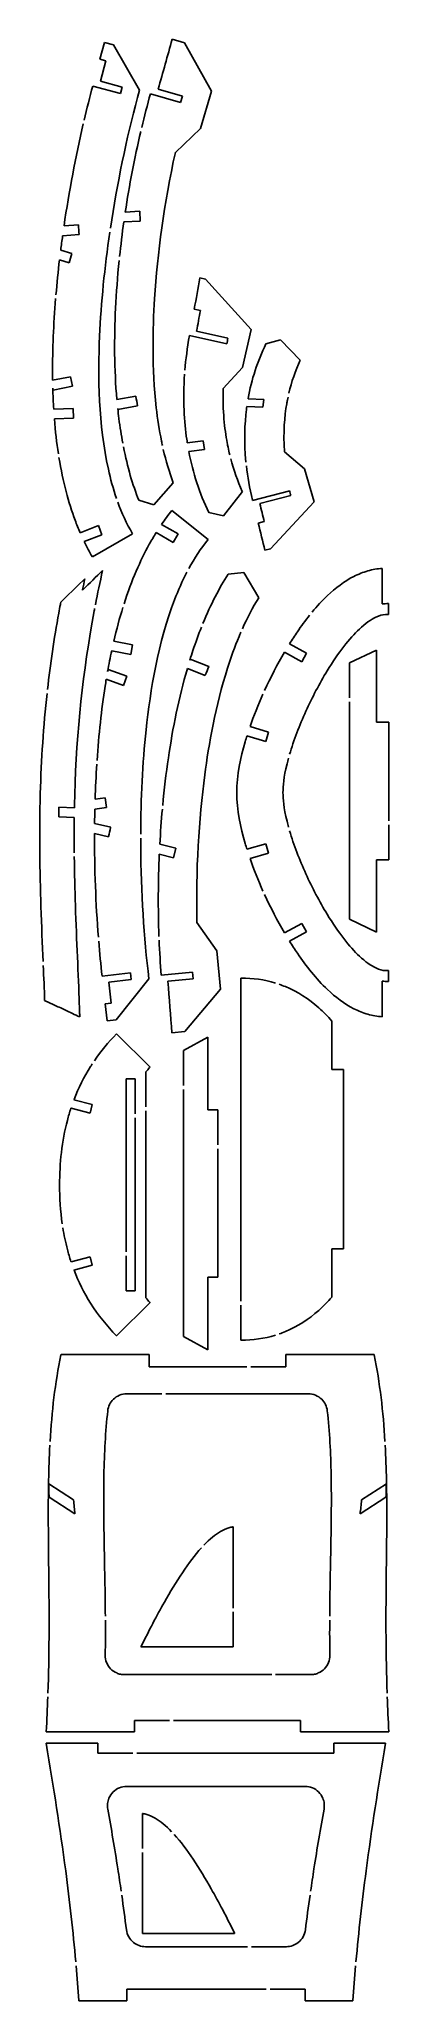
# Model space of a CAD drawing. Header units: millimetres. Extents: x 2 to 92, y 4 to 508.
import ezdxf

# ---------------------------------------------------------------- set-up
doc = ezdxf.new("R2010")
doc.units = ezdxf.units.MM
doc.layers.get('0').update_dxf_attribs({"linetype": 'CONTINUOUS'})

msp = doc.modelspace()

# ---------------------------------------------------------------- linework, layer by layer
for p, q in [((18.91, 507.12), (17.76, 502.83)), ((21.22, 506.5), (18.91, 507.12)), ((27.94, 494.85), (21.22, 506.5)), ((39.57, 507), (36.37, 507.95)), ((46.48, 494.57), (39.57, 507)), ((19.3, 502.41), (17.76, 502.83)), ((17.89, 497.16), (19.3, 502.41)), ((15.91, 495.92), (23.04, 494.01)), ((23.49, 495.66), (17.89, 497.16)), ((23.04, 494.01), (23.49, 495.66)), ((27.43, 492.95), (27.94, 494.85)), ((30.78, 493.96), (38.54, 491.66)), ((39, 493.31), (32.77, 495.16)), ((43.65, 485.02), (46.48, 494.57)), ((39, 493.31), (38.54, 491.66)), ((37.19, 478.88), (43.65, 485.02)), ((28.05, 463.74), (24.29, 463.56)), ((28.16, 461.24), (28.05, 463.74)), ((8.52, 459.99), (12.24, 460.29)), ((23.92, 461.03), (28.16, 461.24)), ((10.57, 452.93), (7.67, 453.78)), ((12.4, 457.75), (8.15, 457.4)), ((7.36, 451.26), (9.87, 450.53)), ((9.87, 450.53), (10.57, 452.93)), ((44.93, 446.3), (43.5, 446.62)), ((56.66, 433.39), (44.93, 446.3)), ((43.62, 438.27), (42.05, 438.62)), ((40.82, 431.85), (50.45, 429.69)), ((50.7, 431.14), (42.65, 432.94)), ((54.47, 423.59), (56.66, 433.39)), ((64.28, 430.68), (60.51, 429.7)), ((64.28, 430.68), (69.32, 425.49)), ((49.49, 418.18), (54.47, 423.59)), ((5.6, 420.32), (10.22, 421.24)), ((5.74, 417.8), (5.64, 418.33)), ((10.71, 418.78), (5.74, 417.8)), ((10.22, 421.24), (10.71, 418.78)), ((26.97, 416.2), (22.13, 415.35)), ((22.4, 412.84), (27.48, 413.73)), ((59.71, 413.44), (55.59, 413.62)), ((55.91, 415.59), (59.92, 415.41)), ((59.92, 415.41), (59.71, 413.44)), ((10.89, 413.08), (5.88, 412.88)), ((6.05, 410.39), (10.99, 410.58)), ((10.99, 410.58), (10.89, 413.08)), ((22.35, 413.1), (22.4, 412.84)), ((44.37, 404.76), (40.25, 404.27)), ((44.65, 402.51), (44.37, 404.76)), ((40.64, 402.04), (44.65, 402.51)), ((65.27, 401.97), (70.41, 397.54)), ((31.62, 388.35), (36.63, 393.95)), ((70.41, 397.54), (72.93, 389.06)), ((31.62, 388.35), (27.75, 389.5)), ((49.59, 385.46), (54.44, 391.71)), ((57.08, 389.46), (66.61, 391.93)), ((66.91, 390.69), (58.94, 388.62)), ((72.93, 389.06), (61.66, 377.03)), ((33.63, 383.28), (37.87, 380.84)), ((36.29, 386.85), (45.62, 379.41)), ((49.59, 385.46), (45.79, 386.32)), ((60.08, 384.01), (58.53, 383.6)), ((17.38, 382.97), (12.68, 381.14)), ((13.73, 378.86), (18.29, 380.64)), ((15.83, 374.93), (26.16, 380.9)), ((18.29, 380.64), (17.38, 382.97)), ((36.63, 378.67), (32.25, 381.18)), ((37.87, 380.84), (36.63, 378.67)), ((61.66, 377.03), (60.25, 376.66)), ((54.8, 370.91), (50.78, 370.54)), ((54.8, 370.91), (58.63, 364.45)), ((90.41, 362.86), (90.41, 371.99)), ((92.01, 360.14), (92.01, 362.97)), ((91.27, 360.14), (92.01, 360.14)), ((21.33, 353.26), (26.18, 352.33)), ((25.71, 349.87), (20.79, 350.82)), ((26.18, 352.33), (25.71, 349.87)), ((40.92, 348.43), (41.02, 348.67)), ((41.02, 348.67), (45.82, 346.82)), ((69.7, 348.01), (65.27, 350.45)), ((66.57, 352.59), (70.91, 350.2)), ((70.91, 350.2), (69.7, 348.01)), ((82.01, 347.7), (88.99, 351)), ((88.99, 332.46), (88.99, 351)), ((23.84, 341.91), (19.4, 343.51)), ((19.74, 345.47), (19.92, 345.98)), ((19.92, 345.98), (24.68, 344.27)), ((24.68, 344.27), (23.84, 341.91)), ((44.85, 344.49), (40.27, 346.26)), ((82.01, 347.7), (82.01, 338.7)), ((82.01, 337.7), (82.01, 281.85)), ((60.44, 327.54), (55.62, 328.98)), ((56.4, 331.36), (61.16, 329.93)), ((61.16, 329.93), (60.44, 327.54)), ((92.13, 332.46), (88.99, 332.46)), ((92.13, 307.1), (92.13, 332.46)), ((16.53, 312.66), (19.11, 313.01)), ((19.11, 313.01), (19.44, 310.53)), ((7.18, 308.14), (11.17, 307.94)), ((11.21, 310.45), (7.22, 310.64)), ((19.44, 310.53), (16.46, 310.13)), ((20, 303), (16.37, 303.86)), ((16.39, 306.47), (20.54, 305.49)), ((92.13, 297.1), (92.13, 306.1)), ((36.7, 297.64), (33.05, 298.55)), ((33.18, 301.1), (37.3, 300.07)), ((37.3, 300.07), (36.7, 297.64)), ((60.44, 301.24), (55.62, 299.8)), ((56.4, 297.42), (61.16, 298.84)), ((61.16, 298.84), (60.44, 301.24)), ((88.99, 297.1), (88.99, 278.55)), ((92.13, 297.1), (88.99, 297.1)), ((42.74, 281.02), (47.89, 273.75)), ((69.7, 280.77), (65.27, 278.33)), ((66.57, 276.18), (70.91, 278.57)), ((70.91, 278.57), (69.7, 280.77)), ((82.01, 281.85), (88.99, 278.55)), ((47.89, 273.75), (48.82, 263.83)), ((18.31, 267.24), (25.65, 268.06)), ((25.65, 268.06), (25.84, 266.36)), ((30.14, 268.46), (30.36, 266.49)), ((33.54, 267.46), (41.6, 268.21)), ((41.6, 268.21), (41.73, 266.51)), ((91.27, 268.63), (92.01, 268.63)), ((92.01, 268.63), (92.01, 265.81)), ((25.84, 266.36), (20.08, 265.71)), ((20.08, 265.71), (20.69, 260.31)), ((30.36, 266.49), (21.98, 255.98)), ((41.73, 266.51), (35.26, 265.91)), ((48.82, 263.83), (39.64, 252.97)), ((54.06, 183.69), (54.06, 266.72)), ((90.41, 265.92), (90.41, 256.79)), ((5.88, 259.87), (3.54, 260.97)), ((20.69, 260.31), (19.11, 260.13)), ((19.61, 255.72), (19.11, 260.13)), ((21.98, 255.98), (19.61, 255.72)), ((30.66, 243.8), (22.06, 252.41)), ((39.64, 252.97), (36.31, 252.65)), ((77.49, 243.26), (77.49, 255.66)), ((39.24, 248.11), (45.56, 251.51)), ((39.24, 248.11), (39.24, 239.11)), ((45.56, 232.84), (45.56, 251.51)), ((29.57, 242.64), (29.57, 233.64)), ((80.46, 243.26), (77.49, 243.26)), ((80.46, 243.26), (80.46, 197.14)), ((24.51, 196.34), (24.51, 240.83)), ((24.51, 240.83), (26.87, 240.83)), ((26.87, 240.83), (26.87, 231.83)), ((39.24, 238.11), (39.24, 174.6)), ((10.33, 233.33), (15.24, 232.05)), ((15.81, 234.24), (11.09, 235.46)), ((15.24, 232.05), (15.81, 234.24)), ((29.57, 232.64), (29.57, 184.53)), ((48.11, 232.84), (45.56, 232.84)), ((48.11, 232.84), (48.11, 223.84)), ((26.87, 230.83), (26.87, 186.34)), ((48.11, 222.84), (48.11, 189.87)), ((77.49, 197.14), (77.49, 184.75)), ((80.46, 197.14), (77.49, 197.14)), ((10.33, 193.84), (15.24, 195.11)), ((15.81, 192.92), (11.09, 191.7)), ((15.24, 195.11), (15.81, 192.92)), ((24.51, 186.34), (24.51, 195.34)), ((45.56, 189.87), (45.56, 171.2)), ((48.11, 189.87), (45.56, 189.87)), ((30.66, 183.36), (22.06, 174.76)), ((26.87, 186.34), (24.51, 186.34)), ((54.06, 173.69), (54.06, 182.69)), ((39.24, 174.6), (45.56, 171.2)), ((30.47, 169.97), (7.75, 169.97)), ((30.47, 166.83), (30.47, 169.97)), ((55.6, 166.83), (30.47, 166.83)), ((65.6, 166.83), (56.6, 166.83)), ((65.6, 169.97), (88.32, 169.97)), ((65.6, 166.83), (65.6, 169.97)), ((24.69, 159.91), (33.69, 159.91)), ((34.69, 159.91), (71.38, 159.91)), ((4.56, 137.66), (4.55, 137.9)), ((4.58, 136.8), (10.98, 132.63)), ((91.49, 136.8), (85.09, 132.63)), ((91.52, 137.66), (91.52, 137.9)), ((11.33, 129.03), (4.68, 133.36)), ((84.74, 129.03), (91.39, 133.36)), ((52.07, 104.86), (52.07, 125.71)), ((52.07, 94.86), (52.07, 103.86)), ((52.07, 94.86), (28.33, 94.86)), ((61.99, 87.74), (24.08, 87.74)), ((71.99, 87.74), (62.99, 87.74)), ((26.67, 73.02), (26.67, 75.94)), ((26.67, 75.94), (35.67, 75.94)), ((36.67, 75.94), (69.4, 75.94)), ((69.4, 73.02), (69.4, 75.94)), ((26.67, 73.02), (3.94, 73.02)), ((69.4, 73.02), (92.13, 73.02)), ((17.24, 70.16), (3.93, 70.16)), ((17.24, 67.59), (17.24, 70.16)), ((17.24, 67.59), (26.24, 67.59)), ((27.24, 67.59), (77.99, 67.59)), ((77.99, 67.59), (77.99, 70.16)), ((77.99, 70.16), (91.3, 70.16)), ((70.59, 59.02), (24.64, 59.02)), ((28.71, 52.05), (28.71, 43.05)), ((28.71, 42.05), (28.71, 21.21)), ((52.44, 21.21), (28.71, 21.21)), ((55.76, 17.84), (29.47, 17.84)), ((65.76, 17.84), (56.76, 17.84)), ((60.56, 6.91), (24.68, 6.91)), ((24.68, 3.94), (24.68, 6.91)), ((70.56, 6.91), (61.56, 6.91)), ((70.56, 3.94), (70.56, 6.91)), ((24.68, 3.94), (12.35, 3.94)), ((70.56, 3.94), (82.89, 3.94))]:
    msp.add_line(p, q)
for points in [[(36.37, 507.95), (35.17, 503.69), (33.97, 499.42), (32.77, 495.16)], [(15.91, 495.92), (15.15, 493.08), (14.42, 490.17), (13.72, 487.19)], [(30.78, 493.96), (29.97, 491.08), (29.22, 488.17), (28.52, 485.25)], [(20.46, 459.37), (22.19, 470.85), (24.59, 482.35), (27.43, 492.95)], [(13.49, 486.22), (11.54, 477.8), (9.84, 468.92), (8.52, 459.99)], [(28.29, 484.28), (26.65, 477.34), (25.32, 470.38), (24.29, 463.56)], [(23.92, 461.03), (23.49, 458.02), (23.13, 455.03), (22.82, 452.1)], [(8.15, 457.4), (7.99, 456.19), (7.83, 454.98), (7.67, 453.78)], [(7.36, 451.26), (7.01, 448.26), (6.7, 445.27), (6.45, 442.31)], [(43.5, 446.62), (43.02, 443.95), (42.53, 441.29), (42.05, 438.62)], [(43.62, 438.27), (43.29, 436.49), (42.97, 434.72), (42.65, 432.94)], [(50.7, 431.14), (50.62, 430.66), (50.53, 430.17), (50.45, 429.69)], [(5.64, 418.33), (5.69, 416.46), (5.77, 414.64), (5.88, 412.88)], [(6.05, 410.39), (6.3, 407.21), (6.65, 404.23), (7.07, 401.45)], [(23.82, 403.21), (24.85, 397.98), (26.19, 393.46), (27.75, 389.5)], [(36.63, 393.95), (35.6, 396.7), (34.75, 399.6), (34.06, 402.57)], [(26.16, 380.9), (24.64, 383.47), (23.39, 386.21), (22.36, 389.04)], [(58.94, 388.62), (59.32, 387.08), (59.7, 385.54), (60.08, 384.01)], [(66.61, 391.93), (66.71, 391.52), (66.81, 391.1), (66.91, 390.69)], [(33.63, 383.28), (34.47, 384.5), (35.36, 385.7), (36.29, 386.85)], [(58.53, 383.6), (59.1, 381.29), (59.68, 378.98), (60.25, 376.66)], [(13.73, 378.86), (14.38, 377.52), (15.08, 376.21), (15.83, 374.93)], [(45.62, 379.41), (43.73, 377.09), (42.08, 374.57), (40.64, 371.92)], [(18.44, 371.44), (17.79, 368.5), (17.17, 365.56), (16.6, 362.63)], [(44.27, 357.84), (46.3, 362.78), (48.48, 366.95), (50.78, 370.54)], [(58.63, 364.45), (57.08, 361.95), (55.69, 359.27), (54.45, 356.49)], [(92.01, 362.97), (91.48, 362.93), (90.94, 362.9), (90.41, 362.86)], [(4.27, 340.87), (5.01, 347.41), (5.97, 353.9), (7.17, 360.49)], [(21.33, 353.26), (22.06, 356.37), (22.84, 359.26), (23.68, 361.95)], [(19.74, 345.47), (20.07, 347.32), (20.42, 349.1), (20.79, 350.82)], [(60.16, 340.62), (61.71, 343.99), (63.44, 347.32), (65.27, 350.45)], [(56.4, 331.36), (57.36, 334.1), (58.48, 336.91), (59.74, 339.71)], [(16.53, 312.66), (16.63, 315.68), (16.77, 318.68), (16.96, 321.65)], [(11.17, 307.94), (11.14, 304.89), (11.14, 301.89), (11.16, 298.94)], [(16.39, 306.47), (16.41, 307.69), (16.43, 308.91), (16.46, 310.13)], [(33.18, 301.1), (33.35, 304.14), (33.56, 307.14), (33.83, 310.08)], [(17.37, 277.19), (16.69, 285.81), (16.34, 294.84), (16.37, 303.86)], [(28.26, 302.67), (28.26, 291.06), (28.92, 279.35), (30.14, 268.46)], [(32.96, 277.44), (32.7, 284.57), (32.75, 291.66), (33.05, 298.55)], [(56.4, 297.42), (57.36, 294.68), (58.48, 291.87), (59.74, 289.07)], [(60.16, 288.16), (61.71, 284.79), (63.44, 281.46), (65.27, 278.33)], [(18.31, 267.24), (17.99, 270.16), (17.7, 273.15), (17.45, 276.2)], [(33.54, 267.46), (33.3, 270.45), (33.13, 273.45), (33, 276.44)], [(3.54, 260.97), (3.44, 263.84), (3.32, 266.84), (3.18, 269.96)], [(35.26, 265.91), (35.61, 261.49), (35.96, 257.07), (36.31, 252.65)], [(90.41, 265.92), (90.94, 265.88), (91.48, 265.84), (92.01, 265.81)], [(8.07, 203.57), (7.6, 206.88), (7.39, 210.23), (7.39, 213.58)], [(4.56, 137.66), (4.62, 140.69), (4.72, 143.69), (4.88, 146.66)], [(91.52, 137.66), (91.45, 140.69), (91.35, 143.69), (91.19, 146.66)], [(19.14, 92.74), (19.18, 95.83), (19.18, 98.82), (19.16, 101.74)], [(76.93, 92.74), (76.9, 95.83), (76.89, 98.82), (76.91, 101.74)], [(24.57, 22.18), (24.2, 25.15), (23.81, 28.12), (23.38, 31.1)], [(70.66, 22.18), (71.03, 25.15), (71.42, 28.12), (71.85, 31.1)]]:
    msp.add_open_spline(points, degree=3)
for points, knots in [([(33.85, 403.55), (33.76, 403.93), (33.68, 404.31), (33.61, 404.7), (33.04, 407.5), (32.6, 410.39), (32.27, 413.28), (31.12, 423.37), (31.33, 433.55), (31.82, 441.29), (32.54, 452.86), (34.29, 465.84), (37.18, 478.87), (37.18, 478.87), (37.19, 478.88), (37.19, 478.88)], [5.950347, 5.950347, 5.950347, 5.950347, 6.08149, 6.08149, 6.08149, 7.041634, 7.041634, 7.041634, 10.392383, 10.392383, 10.392383, 15.412737, 15.412737, 15.412737, 15.415039, 15.415039, 15.415039, 15.415039]), ([(12.24, 460.29), (12.24, 460.27), (12.24, 460.25), (12.24, 460.23), (12.29, 459.42), (12.34, 458.62), (12.39, 457.81), (12.39, 457.79), (12.4, 457.77), (12.4, 457.75)], [-0.0061211, -0.0061211, -0.0061211, -0.0061211, 0, 0, 0, 0.2428512, 0.2428512, 0.2428512, 0.2487333, 0.2487333, 0.2487333, 0.2487333]), ([(22.02, 389.98), (21.17, 392.45), (20.49, 394.97), (19.93, 397.48), (17.39, 408.89), (17.22, 421.37), (17.68, 431.68), (18.06, 440.26), (18.97, 449.31), (20.31, 458.38)], [6.000324, 6.000324, 6.000324, 6.000324, 7.166622, 7.166622, 7.166622, 12.452216, 12.452216, 12.452216, 16.852235, 16.852235, 16.852235, 16.852235]), ([(22.71, 451.1), (22.29, 446.9), (21.98, 442.8), (21.79, 438.84), (21.41, 431.14), (21.44, 423.13), (22.13, 415.35)], [4.472231, 4.472231, 4.472231, 4.472231, 5.838418, 5.838418, 5.838418, 8.497345, 8.497345, 8.497345, 8.497345]), ([(6.36, 441.31), (5.82, 434.73), (5.55, 428.29), (5.58, 422.14), (5.58, 421.53), (5.59, 420.92), (5.6, 420.32)], [5.199005, 5.199005, 5.199005, 5.199005, 7.051744, 7.051744, 7.051744, 7.236736, 7.236736, 7.236736, 7.236736]), ([(40.82, 431.85), (40.81, 431.83), (40.81, 431.81), (40.81, 431.79), (40.24, 428.64), (39.86, 425.69), (39.63, 422.93)], [-0.0062511, -0.0062511, -0.0062511, -0.0062511, 0, 0, 0, 0.9573068, 0.9573068, 0.9573068, 0.9573068]), ([(55.91, 415.59), (55.91, 415.61), (55.91, 415.63), (55.92, 415.66), (56.78, 420.48), (58.29, 425.19), (60.5, 429.68), (60.51, 429.69), (60.51, 429.7), (60.51, 429.7)], [3.99917, 3.99917, 3.99917, 3.99917, 4.012806, 4.012806, 4.012806, 6.92829, 6.92829, 6.92829, 6.933633, 6.933633, 6.933633, 6.933633]), ([(69.32, 425.49), (69.32, 425.48), (69.31, 425.47), (69.3, 425.45), (68.05, 422.75), (67.08, 419.92), (66.39, 417)], [5.193265, 5.193265, 5.193265, 5.193265, 5.198754, 5.198754, 5.198754, 6.390215, 6.390215, 6.390215, 6.390215]), ([(39.55, 421.93), (39.07, 415.19), (39.47, 409.61), (40.12, 405.15), (40.16, 404.88), (40.2, 404.6), (40.24, 404.33), (40.25, 404.31), (40.25, 404.29), (40.25, 404.27)], [1.073412, 1.073412, 1.073412, 1.073412, 3.44751, 3.44751, 3.44751, 3.592754, 3.592754, 3.592754, 3.602898, 3.602898, 3.602898, 3.602898]), ([(27.48, 413.73), (27.47, 413.75), (27.47, 413.77), (27.46, 413.79), (27.3, 414.57), (27.15, 415.36), (26.99, 416.14), (26.98, 416.16), (26.98, 416.18), (26.97, 416.2)], [-0.0061644, -0.0061644, -0.0061644, -0.0061644, 0, 0, 0, 0.2402121, 0.2402121, 0.2402121, 0.2460537, 0.2460537, 0.2460537, 0.2460537]), ([(51.19, 401.15), (51.03, 401.81), (50.88, 402.47), (50.74, 403.14), (50.67, 403.49), (50.6, 403.85), (50.53, 404.22), (49.85, 407.85), (49.32, 412.49), (49.49, 418.18)], [6.388791, 6.388791, 6.388791, 6.388791, 6.627837, 6.627837, 6.627837, 6.753076, 6.753076, 6.753076, 7.977879, 7.977879, 7.977879, 7.977879]), ([(55.35, 399.3), (54.81, 404.65), (55.02, 409.16), (55.49, 412.84), (55.52, 413.08), (55.55, 413.32), (55.59, 413.57), (55.59, 413.58), (55.59, 413.6), (55.59, 413.62)], [1.238588, 1.238588, 1.238588, 1.238588, 3.44751, 3.44751, 3.44751, 3.592754, 3.592754, 3.592754, 3.603591, 3.603591, 3.603591, 3.603591]), ([(66.18, 416.02), (66.12, 415.76), (66.07, 415.5), (66.02, 415.24), (65.96, 414.93), (65.9, 414.61), (65.84, 414.28), (65.29, 411.06), (64.91, 406.95), (65.27, 401.97)], [6.522468, 6.522468, 6.522468, 6.522468, 6.627837, 6.627837, 6.627837, 6.753076, 6.753076, 6.753076, 7.97745, 7.97745, 7.97745, 7.97745]), ([(22.35, 413.1), (22.44, 412.23), (22.54, 411.37), (22.65, 410.5), (22.93, 408.29), (23.26, 406.19), (23.64, 404.2)], [8.754232, 8.754232, 8.754232, 8.754232, 9.053195, 9.053195, 9.053195, 9.819989, 9.819989, 9.819989, 9.819989]), ([(7.23, 400.46), (8.25, 394.17), (9.69, 388.88), (11.37, 384.37), (11.78, 383.28), (12.22, 382.2), (12.68, 381.14)], [9.560584, 9.560584, 9.560584, 9.560584, 12.105148, 12.105148, 12.105148, 12.722352, 12.722352, 12.722352, 12.722352]), ([(40.64, 402.04), (40.65, 402.02), (40.65, 402), (40.66, 401.98), (41.7, 396.56), (43.39, 391.3), (45.77, 386.34), (45.78, 386.33), (45.78, 386.32), (45.79, 386.32)], [4.001435, 4.001435, 4.001435, 4.001435, 4.012806, 4.012806, 4.012806, 6.92829, 6.92829, 6.92829, 6.933431, 6.933431, 6.933431, 6.933431]), ([(54.44, 391.71), (54.43, 391.72), (54.43, 391.73), (54.42, 391.74), (53.2, 394.43), (52.2, 397.26), (51.44, 400.18)], [5.194384, 5.194384, 5.194384, 5.194384, 5.198754, 5.198754, 5.198754, 6.270818, 6.270818, 6.270818, 6.270818]), ([(57.08, 389.46), (57.07, 389.48), (57.07, 389.5), (57.06, 389.51), (56.29, 392.65), (55.77, 395.58), (55.46, 398.3)], [-0.006912, -0.006912, -0.006912, -0.006912, 0, 0, 0, 1.10304, 1.10304, 1.10304, 1.10304]), ([(23.98, 362.9), (25.93, 368.96), (28.14, 373.98), (30.48, 378.18), (31.05, 379.2), (31.64, 380.2), (32.25, 381.18)], [9.560936, 9.560936, 9.560936, 9.560936, 12.105148, 12.105148, 12.105148, 12.722352, 12.722352, 12.722352, 12.722352]), ([(7.68, 363.27), (9.57, 365.1), (11.45, 366.93), (13.33, 368.76), (13.51, 368.94), (13.7, 369.12), (13.88, 369.29)], [0.0018952, 0.0018952, 0.0018952, 0.0018952, 0.7903964, 0.7903964, 0.7903964, 0.8668978, 0.8668978, 0.8668978, 0.8668978]), ([(13.28, 366.41), (13.32, 366.46), (13.37, 366.5), (13.42, 366.55), (15.09, 368.18), (16.77, 369.81), (18.44, 371.44)], [-0.7414619, -0.7414619, -0.7414619, -0.7414619, -0.7219552, -0.7219552, -0.7219552, -0.0201671, -0.0201671, -0.0201671, -0.0201671]), ([(13.88, 369.29), (13.69, 368.4), (13.5, 367.5), (13.32, 366.6), (13.3, 366.54), (13.29, 366.48), (13.28, 366.41)], [-8.6875479, -8.6875479, -8.6875479, -8.6875479, -8.4837162, -8.4837162, -8.4837162, -8.4692397, -8.4692397, -8.4692397, -8.4692397]), ([(40.17, 371.04), (38.96, 368.73), (37.91, 366.35), (36.98, 363.94), (32.77, 353.05), (30.74, 340.73), (29.65, 330.47), (28.74, 321.93), (28.3, 312.84), (28.26, 303.67)], [6.000652, 6.000652, 6.000652, 6.000652, 7.166622, 7.166622, 7.166622, 12.452216, 12.452216, 12.452216, 16.855479, 16.855479, 16.855479, 16.855479]), ([(72.37, 360.73), (73.62, 362.25), (74.95, 363.69), (76.34, 365.01), (78.37, 366.93), (80.64, 368.66), (83.13, 369.93), (84.29, 370.51), (85.49, 370.99), (86.73, 371.35), (87.94, 371.69), (89.16, 371.9), (90.41, 371.99)], [5.04407, 5.04407, 5.04407, 5.04407, 5.632128, 5.632128, 5.632128, 6.488279, 6.488279, 6.488279, 6.885464, 6.885464, 6.885464, 7.268981, 7.268981, 7.268981, 7.268981]), ([(7.17, 360.49), (7.3, 361.23), (7.44, 361.98), (7.58, 362.72), (7.61, 362.9), (7.65, 363.08), (7.68, 363.27)], [7.953527, 7.953527, 7.953527, 7.953527, 8.1207538, 8.1207538, 8.1207538, 8.161492, 8.161492, 8.161492, 8.161492]), ([(16.41, 361.65), (16.38, 361.46), (16.34, 361.27), (16.31, 361.08), (13.34, 345.34), (11.76, 330.34), (11.29, 313.89), (11.26, 312.73), (11.24, 311.59), (11.21, 310.45)], [-8.164539, -8.164539, -8.164539, -8.164539, -8.120754, -8.120754, -8.120754, -4.48896, -4.48896, -4.48896, -4.234311, -4.234311, -4.234311, -4.234311]), ([(66.57, 352.59), (67.24, 353.66), (67.91, 354.69), (68.59, 355.69), (69.57, 357.12), (70.62, 358.56), (71.74, 359.96)], [4.0380827, 4.0380827, 4.0380827, 4.0380827, 4.4090291, 4.4090291, 4.4090291, 4.9441927, 4.9441927, 4.9441927, 4.9441927]), ([(66.58, 324.21), (67.64, 327.8), (69.14, 331.69), (70.78, 335.29), (72.39, 338.83), (74.28, 342.42), (76.26, 345.67), (79.15, 350.4), (82.04, 354.05), (84.55, 356.41), (86.05, 357.83), (87.55, 358.88), (88.75, 359.45), (89.71, 359.91), (90.45, 360.09), (91.26, 360.14), (91.27, 360.14), (91.27, 360.14), (91.27, 360.14)], [-5.150659, -5.150659, -5.150659, -5.150659, -4.110619, -4.110619, -4.110619, -3.091169, -3.091169, -3.091169, -1.613108, -1.613108, -1.613108, -0.719139, -0.719139, -0.719139, 0, 0, 0, 0.000595, 0.000595, 0.000595, 0.000595]), ([(40.92, 348.43), (41.17, 349.26), (41.44, 350.09), (41.71, 350.91), (42.42, 353.03), (43.15, 355.03), (43.9, 356.91)], [8.754243, 8.754243, 8.754243, 8.754243, 9.053195, 9.053195, 9.053195, 9.820025, 9.820025, 9.820025, 9.820025]), ([(54.04, 355.57), (53.89, 355.22), (53.73, 354.86), (53.58, 354.49), (52.48, 351.85), (51.49, 349.11), (50.61, 346.33), (47.53, 336.65), (45.77, 326.62), (44.75, 318.94), (43.22, 307.45), (42.43, 294.37), (42.74, 281.03), (42.74, 281.03), (42.74, 281.02), (42.74, 281.02)], [5.950384, 5.950384, 5.950384, 5.950384, 6.08149, 6.08149, 6.08149, 7.041634, 7.041634, 7.041634, 10.392383, 10.392383, 10.392383, 15.412737, 15.412737, 15.412737, 15.415038, 15.415038, 15.415038, 15.415038]), ([(17.02, 322.65), (17.47, 329.23), (18.16, 335.64), (19.11, 341.71), (19.2, 342.32), (19.3, 342.92), (19.4, 343.51)], [5.199255, 5.199255, 5.199255, 5.199255, 7.051744, 7.051744, 7.051744, 7.236735, 7.236735, 7.236735, 7.236735]), ([(33.92, 311.07), (34.31, 315.28), (34.8, 319.36), (35.38, 323.28), (36.51, 330.91), (38.08, 338.76), (40.27, 346.26)], [4.472235, 4.472235, 4.472235, 4.472235, 5.838418, 5.838418, 5.838418, 8.497345, 8.497345, 8.497345, 8.497345]), ([(45.82, 346.82), (45.82, 346.8), (45.81, 346.78), (45.8, 346.76), (45.49, 346.03), (45.18, 345.29), (44.88, 344.55), (44.87, 344.53), (44.86, 344.51), (44.85, 344.49)], [-0.006164, -0.006164, -0.006164, -0.006164, 0, 0, 0, 0.2402121, 0.2402121, 0.2402121, 0.2460544, 0.2460544, 0.2460544, 0.2460544]), ([(3.14, 270.96), (2.95, 275.43), (2.75, 280.15), (2.59, 285.07), (2.29, 294.1), (2.13, 303.85), (2.42, 314.14), (2.67, 322.99), (3.24, 331.47), (4.16, 339.88)], [1.062218, 1.062218, 1.062218, 1.062218, 2.271895, 2.271895, 2.271895, 4.48896, 4.48896, 4.48896, 6.394957, 6.394957, 6.394957, 6.394957]), ([(53, 314.39), (53, 318.86), (53.96, 323.39), (55.15, 327.44), (55.3, 327.95), (55.45, 328.46), (55.62, 328.98)], [0, 0, 0, 0, 1.344041, 1.344041, 1.344041, 1.512581, 1.512581, 1.512581, 1.512581]), ([(64.88, 314.39), (64.88, 316.01), (65.07, 318.29), (65.92, 321.77), (66.04, 322.24), (66.17, 322.73), (66.31, 323.25)], [-6.517754, -6.517754, -6.517754, -6.517754, -5.395699, -5.395699, -5.395699, -5.244271, -5.244271, -5.244271, -5.244271]), ([(53, 314.39), (53, 309.92), (53.96, 305.39), (55.15, 301.34), (55.3, 300.83), (55.45, 300.31), (55.62, 299.8)], [0, 0, 0, 0, 1.344041, 1.344041, 1.344041, 1.512581, 1.512581, 1.512581, 1.512581]), ([(64.88, 314.39), (64.88, 312.77), (65.07, 310.49), (65.92, 307), (66.04, 306.53), (66.17, 306.04), (66.31, 305.53)], [-6.517754, -6.517754, -6.517754, -6.517754, -5.395699, -5.395699, -5.395699, -5.244271, -5.244271, -5.244271, -5.244271]), ([(7.22, 310.64), (7.22, 310.62), (7.22, 310.6), (7.22, 310.58), (7.2, 309.78), (7.19, 308.99), (7.18, 308.2), (7.18, 308.18), (7.18, 308.16), (7.18, 308.14)], [-4.242995, -4.242995, -4.242995, -4.242995, -4.2384455, -4.2384455, -4.2384455, -4.0622775, -4.0622775, -4.0622775, -4.0579781, -4.0579781, -4.0579781, -4.0579781]), ([(20.54, 305.49), (20.53, 305.47), (20.53, 305.46), (20.52, 305.44), (20.35, 304.65), (20.18, 303.85), (20.01, 303.06), (20.01, 303.04), (20, 303.02), (20, 303)], [-0.0058839, -0.0058839, -0.0058839, -0.0058839, 0, 0, 0, 0.2428512, 0.2428512, 0.2428512, 0.2489737, 0.2489737, 0.2489737, 0.2489737]), ([(66.58, 304.57), (67.64, 300.98), (69.14, 297.09), (70.78, 293.48), (72.39, 289.95), (74.28, 286.35), (76.26, 283.11), (79.15, 278.38), (82.04, 274.72), (84.55, 272.36), (86.05, 270.94), (87.55, 269.9), (88.75, 269.33), (89.71, 268.87), (90.45, 268.69), (91.26, 268.63), (91.27, 268.63), (91.27, 268.63), (91.27, 268.63)], [-5.150659, -5.150659, -5.150659, -5.150659, -4.110619, -4.110619, -4.110619, -3.091169, -3.091169, -3.091169, -1.613108, -1.613108, -1.613108, -0.719139, -0.719139, -0.719139, 0, 0, 0, 0.000595, 0.000595, 0.000595, 0.000595]), ([(11.17, 297.94), (11.22, 293.63), (11.33, 289.43), (11.46, 285.36), (11.76, 276.22), (12.21, 267.74), (12.45, 260.02)], [-3.28219, -3.28219, -3.28219, -3.28219, -2.271895, -2.271895, -2.271895, 0, 0, 0, 0]), ([(66.57, 276.18), (67.24, 275.12), (67.91, 274.09), (68.59, 273.09), (70.84, 269.81), (73.45, 266.51), (76.34, 263.77), (78.37, 261.85), (80.64, 260.11), (83.13, 258.85), (84.29, 258.27), (85.49, 257.79), (86.73, 257.43), (87.94, 257.09), (89.16, 256.87), (90.41, 256.79)], [4.038083, 4.038083, 4.038083, 4.038083, 4.409029, 4.409029, 4.409029, 5.632128, 5.632128, 5.632128, 6.488279, 6.488279, 6.488279, 6.885464, 6.885464, 6.885464, 7.268981, 7.268981, 7.268981, 7.268981]), ([(54.06, 266.72), (54.08, 266.72), (54.1, 266.72), (54.12, 266.72), (57.15, 266.72), (60.08, 266.32), (62.93, 265.45)], [-0.006, -0.006, -0.006, -0.006, 0, 0, 0, 0.9084117, 0.9084117, 0.9084117, 0.9084117]), ([(63.88, 265.14), (64.43, 264.95), (64.97, 264.74), (65.51, 264.52), (68.67, 263.2), (71.51, 261.33), (74.07, 259.08), (75.27, 258.02), (76.4, 256.88), (77.47, 255.67), (77.48, 255.67), (77.49, 255.66), (77.49, 255.66)], [1.009825, 1.009825, 1.009825, 1.009825, 1.185446, 1.185446, 1.185446, 2.209615, 2.209615, 2.209615, 2.690926, 2.690926, 2.690926, 2.693204, 2.693204, 2.693204, 2.693204]), ([(12.59, 256.74), (11.96, 257.03), (11.33, 257.33), (10.7, 257.62), (10.01, 257.94), (9.47, 258.2), (8.75, 258.53), (7.79, 258.98), (6.84, 259.43), (5.88, 259.87)], [-0.7724095, -0.7724095, -0.7724095, -0.7724095, -0.5557144, -0.5557144, -0.5557144, -0.3171591, -0.3171591, -0.3171591, 0, 0, 0, 0]), ([(12.45, 260.02), (12.47, 259.32), (12.5, 258.62), (12.53, 257.92), (12.55, 257.52), (12.57, 257.13), (12.59, 256.74)], [0.056912, 0.056912, 0.056912, 0.056912, 0.2836927, 0.2836927, 0.2836927, 0.4020134, 0.4020134, 0.4020134, 0.4020134]), ([(22.06, 252.41), (22.04, 252.39), (22.03, 252.38), (22.02, 252.37), (19.93, 250.25), (18.03, 247.96), (16.33, 245.48)], [13.963008, 13.963008, 13.963008, 13.963008, 13.973817, 13.973817, 13.973817, 15.563844, 15.563844, 15.563844, 15.563844]), ([(15.78, 244.65), (15.64, 244.44), (15.51, 244.23), (15.37, 244.02), (13.66, 241.31), (12.25, 238.48), (11.12, 235.53), (11.11, 235.51), (11.1, 235.48), (11.09, 235.46)], [15.740143, 15.740143, 15.740143, 15.740143, 15.872076, 15.872076, 15.872076, 17.558938, 17.558938, 17.558938, 17.570897, 17.570897, 17.570897, 17.570897]), ([(29.57, 242.64), (29.89, 243), (30.22, 243.35), (30.56, 243.7), (30.58, 243.72), (30.6, 243.74), (30.62, 243.76), (30.64, 243.78), (30.65, 243.79), (30.66, 243.8)], [4.2635299, 4.2635299, 4.2635299, 4.2635299, 4.4836903, 4.4836903, 4.4836903, 4.4962688, 4.4962688, 4.4962688, 4.5051783, 4.5051783, 4.5051783, 4.5051783]), ([(10.33, 233.33), (10.32, 233.31), (10.32, 233.29), (10.31, 233.27), (9.97, 232.25), (9.67, 231.21), (9.39, 230.16), (7.97, 224.75), (7.39, 219.16), (7.39, 213.58)], [17.973852, 17.973852, 17.973852, 17.973852, 17.983817, 17.983817, 17.983817, 18.557245, 18.557245, 18.557245, 21.50258, 21.50258, 21.50258, 21.50258]), ([(10.33, 193.84), (10.32, 193.86), (10.32, 193.88), (10.31, 193.89), (9.97, 194.92), (9.67, 195.96), (9.39, 197.01), (8.91, 198.85), (8.52, 200.71), (8.22, 202.58)], [17.973852, 17.973852, 17.973852, 17.973852, 17.983817, 17.983817, 17.983817, 18.557245, 18.557245, 18.557245, 19.559042, 19.559042, 19.559042, 19.559042]), ([(22.06, 174.76), (22.04, 174.77), (22.03, 174.79), (22.02, 174.8), (19.53, 177.33), (17.3, 180.1), (15.37, 183.15), (13.66, 185.86), (12.25, 188.69), (11.12, 191.64), (11.11, 191.66), (11.1, 191.68), (11.09, 191.7)], [13.963008, 13.963008, 13.963008, 13.963008, 13.973817, 13.973817, 13.973817, 15.872076, 15.872076, 15.872076, 17.558938, 17.558938, 17.558938, 17.570897, 17.570897, 17.570897, 17.570897]), ([(29.57, 184.53), (29.89, 184.17), (30.22, 183.81), (30.56, 183.46), (30.58, 183.44), (30.6, 183.42), (30.62, 183.4), (30.64, 183.39), (30.65, 183.38), (30.66, 183.36)], [4.2635299, 4.2635299, 4.2635299, 4.2635299, 4.4836903, 4.4836903, 4.4836903, 4.4962688, 4.4962688, 4.4962688, 4.5051783, 4.5051783, 4.5051783, 4.5051783]), ([(63.88, 175.27), (64.43, 175.46), (64.97, 175.67), (65.51, 175.89), (68.67, 177.21), (71.51, 179.08), (74.07, 181.33), (75.27, 182.39), (76.4, 183.53), (77.47, 184.73), (77.48, 184.74), (77.49, 184.75), (77.49, 184.75)], [1.009825, 1.009825, 1.009825, 1.009825, 1.185446, 1.185446, 1.185446, 2.209615, 2.209615, 2.209615, 2.690926, 2.690926, 2.690926, 2.693204, 2.693204, 2.693204, 2.693204]), ([(54.06, 173.69), (54.08, 173.69), (54.1, 173.69), (54.12, 173.69), (57.15, 173.69), (60.08, 174.09), (62.93, 174.96)], [-0.006, -0.006, -0.006, -0.006, 0, 0, 0, 0.9084117, 0.9084117, 0.9084117, 0.9084117]), ([(4.94, 147.66), (5.38, 155.27), (6.22, 162.71), (7.74, 169.93), (7.75, 169.94), (7.75, 169.96), (7.75, 169.97)], [8.203388, 8.203388, 8.203388, 8.203388, 10.762226, 10.762226, 10.762226, 10.767577, 10.767577, 10.767577, 10.767577]), ([(91.14, 147.66), (90.69, 155.27), (89.85, 162.71), (88.33, 169.93), (88.33, 169.94), (88.32, 169.96), (88.32, 169.97)], [8.203388, 8.203388, 8.203388, 8.203388, 10.762226, 10.762226, 10.762226, 10.767577, 10.767577, 10.767577, 10.767577]), ([(24.69, 159.91), (24.05, 159.91), (23.41, 159.78), (22.81, 159.54), (22.22, 159.29), (21.68, 158.94), (21.22, 158.48), (20.82, 158.09), (20.49, 157.63), (20.24, 157.12), (20, 156.62), (19.84, 156.07), (19.78, 155.51)], [0, 0, 0, 0, 0.1953222, 0.1953222, 0.1953222, 0.3906445, 0.3906445, 0.3906445, 0.5614856, 0.5614856, 0.5614856, 0.7323267, 0.7323267, 0.7323267, 0.7323267]), ([(71.38, 159.91), (72.02, 159.91), (72.66, 159.78), (73.26, 159.54), (73.85, 159.29), (74.39, 158.94), (74.85, 158.48), (75.25, 158.09), (75.58, 157.63), (75.83, 157.12), (76.07, 156.62), (76.23, 156.07), (76.29, 155.51)], [0, 0, 0, 0, 0.1953222, 0.1953222, 0.1953222, 0.3906445, 0.3906445, 0.3906445, 0.5614856, 0.5614856, 0.5614856, 0.7323267, 0.7323267, 0.7323267, 0.7323267]), ([(19.16, 102.74), (19.12, 108.28), (19.01, 113.54), (18.91, 118.69), (18.78, 125.54), (18.66, 132.37), (18.79, 139.04), (18.9, 144.69), (19.19, 150.22), (19.78, 155.51)], [9.432686, 9.432686, 9.432686, 9.432686, 10.729308, 10.729308, 10.729308, 12.452034, 12.452034, 12.452034, 13.911584, 13.911584, 13.911584, 13.911584]), ([(76.91, 102.74), (76.95, 108.28), (77.06, 113.54), (77.16, 118.69), (77.29, 125.54), (77.41, 132.37), (77.28, 139.04), (77.17, 144.69), (76.88, 150.22), (76.29, 155.51)], [9.432686, 9.432686, 9.432686, 9.432686, 10.729308, 10.729308, 10.729308, 12.452034, 12.452034, 12.452034, 13.911584, 13.911584, 13.911584, 13.911584]), ([(4.38, 83.01), (4.72, 92.85), (4.72, 101.76), (4.62, 111.88), (4.54, 119.71), (4.41, 127.45), (4.51, 135.04), (4.52, 135.99), (4.54, 136.95), (4.55, 137.9)], [1.09342, 1.09342, 1.09342, 1.09342, 4.312286, 4.312286, 4.312286, 6.806237, 6.806237, 6.806237, 7.119955, 7.119955, 7.119955, 7.119955]), ([(4.68, 133.36), (4.66, 133.92), (4.64, 134.48), (4.63, 135.04), (4.61, 135.63), (4.59, 136.21), (4.58, 136.8)], [0.0029464, 0.0029464, 0.0029464, 0.0029464, 0.1716505, 0.1716505, 0.1716505, 0.3477806, 0.3477806, 0.3477806, 0.3477806]), ([(91.69, 83.01), (91.35, 92.85), (91.35, 101.76), (91.45, 111.88), (91.53, 119.71), (91.66, 127.45), (91.56, 135.04), (91.55, 135.99), (91.53, 136.95), (91.52, 137.9)], [1.09342, 1.09342, 1.09342, 1.09342, 4.312286, 4.312286, 4.312286, 6.806237, 6.806237, 6.806237, 7.119955, 7.119955, 7.119955, 7.119955]), ([(91.39, 133.36), (91.41, 133.92), (91.43, 134.48), (91.44, 135.04), (91.46, 135.63), (91.48, 136.21), (91.49, 136.8)], [0.0029464, 0.0029464, 0.0029464, 0.0029464, 0.1716505, 0.1716505, 0.1716505, 0.3477806, 0.3477806, 0.3477806, 0.3477806]), ([(10.98, 132.63), (11.03, 132.02), (11.08, 131.42), (11.14, 130.81), (11.2, 130.21), (11.26, 129.62), (11.33, 129.03)], [0.0028055, 0.0028055, 0.0028055, 0.0028055, 0.1859168, 0.1859168, 0.1859168, 0.3649887, 0.3649887, 0.3649887, 0.3649887]), ([(85.09, 132.63), (85.05, 132.02), (84.99, 131.42), (84.93, 130.81), (84.87, 130.21), (84.81, 129.62), (84.74, 129.03)], [0.0028055, 0.0028055, 0.0028055, 0.0028055, 0.1859168, 0.1859168, 0.1859168, 0.3649887, 0.3649887, 0.3649887, 0.3649887]), ([(52.07, 125.71), (52.04, 125.7), (52.02, 125.7), (52, 125.7), (51.65, 125.64), (51.31, 125.56), (50.97, 125.46), (50.2, 125.23), (49.46, 124.9), (48.76, 124.49), (47.43, 123.72), (46.04, 122.59), (44.55, 121.04)], [-25.298715, -25.298715, -25.298715, -25.298715, -25.282222, -25.282222, -25.282222, -25.038805, -25.038805, -25.038805, -24.479277, -24.479277, -24.479277, -23.413811, -23.413811, -23.413811, -23.413811]), ([(43.87, 120.31), (40.62, 116.7), (37.33, 111.58), (34.35, 106.34), (32.41, 102.93), (30.4, 99.09), (28.37, 94.95), (28.36, 94.92), (28.35, 94.89), (28.33, 94.86)], [-23.251729, -23.251729, -23.251729, -23.251729, -20.929742, -20.929742, -20.929742, -19.418998, -19.418998, -19.418998, -19.408502, -19.408502, -19.408502, -19.408502]), ([(19.14, 92.74), (19.13, 92.09), (19.25, 91.46), (19.48, 90.86), (19.72, 90.26), (20.07, 89.71), (20.52, 89.25), (20.96, 88.79), (21.5, 88.42), (22.09, 88.16), (22.4, 88.02), (22.72, 87.91), (23.06, 87.84), (23.39, 87.77), (23.73, 87.74), (24.08, 87.74)], [0, 0, 0, 0, 0.1953222, 0.1953222, 0.1953222, 0.3906445, 0.3906445, 0.3906445, 0.5859667, 0.5859667, 0.5859667, 0.6897664, 0.6897664, 0.6897664, 0.7935661, 0.7935661, 0.7935661, 0.7935661]), ([(76.93, 92.74), (76.94, 92.09), (76.82, 91.46), (76.59, 90.86), (76.35, 90.26), (76, 89.71), (75.55, 89.25), (75.11, 88.79), (74.57, 88.42), (73.98, 88.16), (73.67, 88.02), (73.35, 87.91), (73.01, 87.84), (72.68, 87.77), (72.34, 87.74), (71.99, 87.74)], [0, 0, 0, 0, 0.1953222, 0.1953222, 0.1953222, 0.3906445, 0.3906445, 0.3906445, 0.5859667, 0.5859667, 0.5859667, 0.6897664, 0.6897664, 0.6897664, 0.7935661, 0.7935661, 0.7935661, 0.7935661]), ([(3.94, 73.02), (3.94, 73.04), (3.94, 73.06), (3.94, 73.08), (4.11, 76.17), (4.24, 79.13), (4.35, 82.01)], [0.0441444, 0.0441444, 0.0441444, 0.0441444, 0.0501954, 0.0501954, 0.0501954, 0.9847879, 0.9847879, 0.9847879, 0.9847879]), ([(92.13, 73.02), (92.13, 73.04), (92.13, 73.06), (92.13, 73.08), (91.96, 76.17), (91.83, 79.13), (91.72, 82.01)], [0.0441444, 0.0441444, 0.0441444, 0.0441444, 0.0501954, 0.0501954, 0.0501954, 0.9847879, 0.9847879, 0.9847879, 0.9847879]), ([(11.56, 13.91), (10.86, 21.73), (10, 29.4), (8.95, 37.33), (7.48, 48.42), (5.85, 58.56), (3.94, 70.09), (3.94, 70.11), (3.94, 70.14), (3.93, 70.16)], [1.059338, 1.059338, 1.059338, 1.059338, 3.473596, 3.473596, 3.473596, 6.848445, 6.848445, 6.848445, 6.855255, 6.855255, 6.855255, 6.855255]), ([(83.67, 13.91), (84.37, 21.73), (85.23, 29.4), (86.28, 37.33), (87.75, 48.42), (89.38, 58.56), (91.29, 70.09), (91.29, 70.11), (91.29, 70.14), (91.3, 70.16)], [1.059338, 1.059338, 1.059338, 1.059338, 3.473596, 3.473596, 3.473596, 6.848445, 6.848445, 6.848445, 6.855255, 6.855255, 6.855255, 6.855255]), ([(24.64, 59.02), (24, 59.02), (23.36, 58.89), (22.77, 58.65), (22.17, 58.4), (21.63, 58.04), (21.17, 57.59), (20.72, 57.14), (20.35, 56.6), (20.1, 56.01), (19.91, 55.57), (19.79, 55.11), (19.74, 54.63), (19.68, 54.15), (19.7, 53.67), (19.78, 53.2)], [0, 0, 0, 0, 0.1953222, 0.1953222, 0.1953222, 0.3906445, 0.3906445, 0.3906445, 0.5859667, 0.5859667, 0.5859667, 0.7312845, 0.7312845, 0.7312845, 0.8766023, 0.8766023, 0.8766023, 0.8766023]), ([(70.59, 59.02), (71.23, 59.02), (71.87, 58.89), (72.46, 58.65), (73.06, 58.4), (73.6, 58.04), (74.06, 57.59), (74.51, 57.14), (74.88, 56.6), (75.13, 56.01), (75.32, 55.57), (75.44, 55.11), (75.5, 54.63), (75.55, 54.15), (75.53, 53.67), (75.45, 53.2)], [0, 0, 0, 0, 0.1953222, 0.1953222, 0.1953222, 0.3906445, 0.3906445, 0.3906445, 0.5859667, 0.5859667, 0.5859667, 0.7312845, 0.7312845, 0.7312845, 0.8766023, 0.8766023, 0.8766023, 0.8766023]), ([(23.24, 32.09), (22.96, 34.01), (22.67, 35.93), (22.37, 37.86), (21.57, 43.02), (20.69, 48.14), (19.78, 53.2)], [2.685531, 2.685531, 2.685531, 2.685531, 3.260171, 3.260171, 3.260171, 4.798769, 4.798769, 4.798769, 4.798769]), ([(28.71, 52.05), (28.73, 52.05), (28.76, 52.04), (28.78, 52.04), (29.12, 51.99), (29.46, 51.91), (29.8, 51.81), (30.58, 51.58), (31.32, 51.24), (32.02, 50.84), (33.35, 50.07), (34.74, 48.94), (36.22, 47.39)], [-25.298715, -25.298715, -25.298715, -25.298715, -25.282222, -25.282222, -25.282222, -25.038805, -25.038805, -25.038805, -24.479277, -24.479277, -24.479277, -23.413811, -23.413811, -23.413811, -23.413811]), ([(71.99, 32.09), (72.27, 34.01), (72.56, 35.93), (72.86, 37.86), (73.66, 43.02), (74.54, 48.14), (75.45, 53.2)], [2.685531, 2.685531, 2.685531, 2.685531, 3.260171, 3.260171, 3.260171, 4.798769, 4.798769, 4.798769, 4.798769]), ([(36.9, 46.66), (40.16, 43.05), (43.44, 37.93), (46.42, 32.69), (48.36, 29.28), (50.38, 25.43), (52.4, 21.29), (52.42, 21.26), (52.43, 21.23), (52.44, 21.21)], [-23.251729, -23.251729, -23.251729, -23.251729, -20.929742, -20.929742, -20.929742, -19.418998, -19.418998, -19.418998, -19.408502, -19.408502, -19.408502, -19.408502]), ([(24.57, 22.18), (24.65, 21.54), (24.85, 20.92), (25.17, 20.36), (25.48, 19.8), (25.9, 19.31), (26.41, 18.91), (26.84, 18.57), (27.33, 18.3), (27.85, 18.12), (28.37, 17.93), (28.92, 17.84), (29.47, 17.84)], [0, 0, 0, 0, 0.1953222, 0.1953222, 0.1953222, 0.3906445, 0.3906445, 0.3906445, 0.5584547, 0.5584547, 0.5584547, 0.7262649, 0.7262649, 0.7262649, 0.7262649]), ([(70.66, 22.18), (70.58, 21.54), (70.38, 20.92), (70.07, 20.36), (69.75, 19.8), (69.33, 19.31), (68.82, 18.91), (68.39, 18.57), (67.9, 18.3), (67.38, 18.12), (66.86, 17.93), (66.31, 17.84), (65.76, 17.84)], [0, 0, 0, 0, 0.1953222, 0.1953222, 0.1953222, 0.3906445, 0.3906445, 0.3906445, 0.5584547, 0.5584547, 0.5584547, 0.7262649, 0.7262649, 0.7262649, 0.7262649]), ([(12.35, 3.94), (12.34, 3.96), (12.34, 3.98), (12.34, 4), (12.13, 7.01), (11.9, 9.97), (11.64, 12.91)], [0.0445541, 0.0445541, 0.0445541, 0.0445541, 0.0501599, 0.0501599, 0.0501599, 0.9568994, 0.9568994, 0.9568994, 0.9568994]), ([(82.89, 3.94), (82.89, 3.96), (82.89, 3.98), (82.89, 4), (83.1, 7.01), (83.33, 9.97), (83.59, 12.91)], [0.0445541, 0.0445541, 0.0445541, 0.0445541, 0.0501599, 0.0501599, 0.0501599, 0.9568994, 0.9568994, 0.9568994, 0.9568994])]:
    msp.add_open_spline(points, degree=3, knots=knots)

doc.saveas('drawing.dxf')
